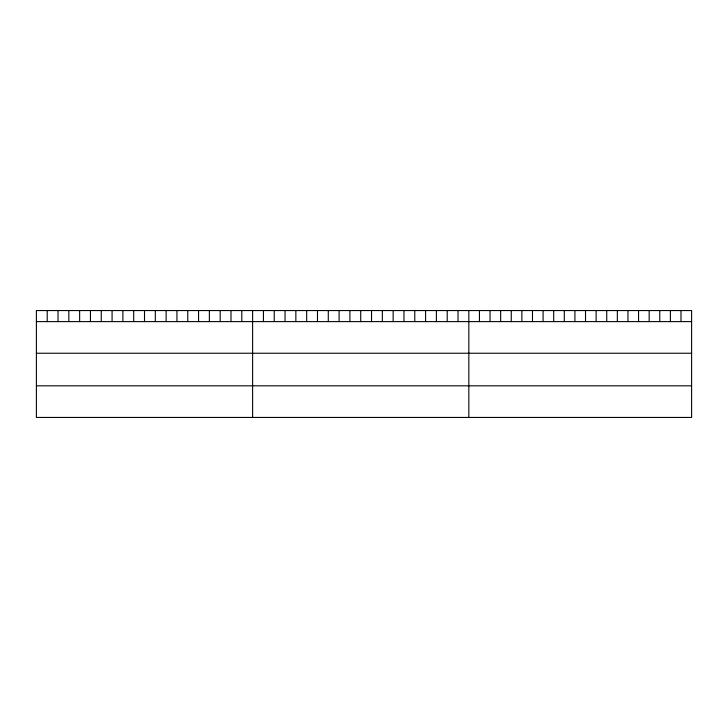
<?xml version="1.0" encoding="UTF-8"?>
<svg xmlns="http://www.w3.org/2000/svg" width="728" height="728" viewBox="0 0 728 728"><rect width="100%" height="100%" fill="white"/><g stroke="black" fill="none" stroke-linecap="round" stroke-linejoin="round"><path stroke-width="1.09" d="M691.6 321.612L691.6 417.444L36.4 417.444L36.4 310.556L691.6 310.556L691.6 321.612L36.4 321.612M36.4 353.235L691.6 353.235M36.4 385.822L691.6 385.822M680.989 310.556L680.989 321.612M670.388 310.556L670.388 321.612M659.777 310.556L659.777 321.612M649.167 310.556L649.167 321.612M638.556 310.556L638.556 321.612M627.955 310.556L627.955 321.612M617.344 310.556L617.344 321.612M606.733 310.556L606.733 321.612M596.132 310.556L596.132 321.612M585.521 310.556L585.521 321.612M574.911 310.556L574.911 321.612M564.3 310.556L564.3 321.612M553.699 310.556L553.699 321.612M543.088 310.556L543.088 321.612M532.477 310.556L532.477 321.612M521.876 310.556L521.876 321.612M511.265 310.556L511.265 321.612M500.655 310.556L500.655 321.612M490.044 310.556L490.044 321.612M479.443 310.556L479.443 321.612M468.832 310.556L468.832 417.444M458.021 310.556L458.021 321.612M447.21 310.556L447.21 321.612M436.4 310.556L436.4 321.612M425.589 310.556L425.589 321.612M414.778 310.556L414.778 321.612M403.967 310.556L403.967 321.612M393.156 310.556L393.156 321.612M382.346 310.556L382.346 321.612M371.535 310.556L371.535 321.612M360.724 310.556L360.724 321.612M349.913 310.556L349.913 321.612M339.102 310.556L339.102 321.612M328.292 310.556L328.292 321.612M317.481 310.556L317.481 321.612M306.67 310.556L306.67 321.612M295.859 310.556L295.859 321.612M285.048 310.556L285.048 321.612M274.238 310.556L274.238 321.612M263.427 310.556L263.427 321.612M252.616 310.556L252.616 417.444M241.805 310.556L241.805 321.612M230.994 310.556L230.994 321.612M220.184 310.556L220.184 321.612M209.373 310.556L209.373 321.612M198.562 310.556L198.562 321.612M187.751 310.556L187.751 321.612M176.94 310.556L176.94 321.612M166.13 310.556L166.13 321.612M155.319 310.556L155.319 321.612M144.508 310.556L144.508 321.612M133.697 310.556L133.697 321.612M122.886 310.556L122.886 321.612M112.076 310.556L112.076 321.612M101.265 310.556L101.265 321.612M90.454 310.556L90.454 321.612M79.643 310.556L79.643 321.612M68.832 310.556L68.832 321.612M58.022 310.556L58.022 321.612M47.211 310.556L47.211 321.612"/></g></svg>
